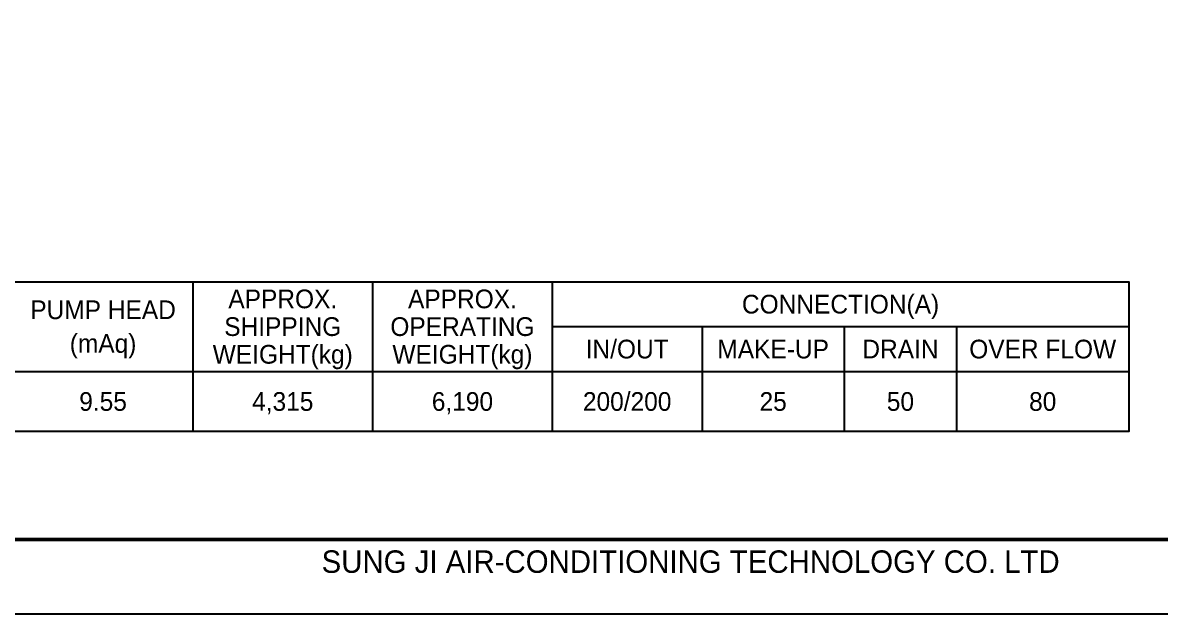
# Model space of a CAD drawing. Header units: millimetres. Extents: x 2911 to 32318, y 2586 to 23381.
# Drawn here: x 10582 to 21216, y 2586 to 8117 of the extents above; entities that cross this region are included whole.
import ezdxf
from ezdxf.enums import TextEntityAlignment as Align

# ---------------------------------------------------------------- set-up
doc = ezdxf.new("R2010")
doc.units = ezdxf.units.MM
for name, color, linetype in [('냉각탑_box', 1, 'Continuous'), ('냉각탑_form', 1, 'Continuous'), ('냉각탑_text', 3, 'Continuous')]:
    doc.layers.add(name, color=color, linetype=linetype)
doc.styles.add('돋움', font='Dotum.ttf')

# ---------------------------------------------------------------- blocks, each defined once
blk = doc.blocks.new('냉각탑form')
at = {"layer": 'Defpoints'}
blk.add_lwpolyline([(0, 297.07), (420.1, 297.07), (420.1, 0), (0, 0)], close=True, dxfattribs=at)
at = {"layer": '냉각탑_form', "const_width": 0.5}
blk.add_lwpolyline([(10, 287.07), (10, 10), (410.1, 10), (410.1, 287.07)], close=True, dxfattribs=at)
at = {"layer": '냉각탑_form', "style": '돋움'}
blk.add_text('SUNG JI AIR-CONDITIONING TECHNOLOGY CO. LTD', height=3.0007, dxfattribs=at).set_placement((149.5, 5.53))

msp = doc.modelspace()

# ---------------------------------------------------------------- linework, layer by layer
at = {"layer": '냉각탑_box'}
for p, q in [((12172.4, 5695.5), (12172.4, 4295.5)), ((12172.4, 5695.5), (12172.4, 4295.5)), ((13852.4, 5695.5), (13852.4, 4295.5)), ((13852.4, 5695.5), (13852.4, 4295.5)), ((15532.4, 5695.5), (15532.4, 4295.5)), ((15532.4, 5695.5), (15532.4, 4295.5)), ((15532.4, 5275.5), (20922.4, 5275.5)), ((15532.4, 5275.5), (20922.4, 5275.5)), ((16932.4, 5275.5), (16932.4, 4295.5)), ((16932.4, 5275.5), (16932.4, 4295.5)), ((18262.4, 5275.5), (18262.4, 4295.5)), ((18262.4, 5275.5), (18262.4, 4295.5)), ((19312.4, 5275.5), (19312.4, 4295.5)), ((19312.4, 5275.5), (19312.4, 4295.5)), ((5872.4, 4855.5), (20922.4, 4855.5)), ((5872.4, 4855.5), (20922.4, 4855.5))]:
    msp.add_line(p, q, dxfattribs=at)
msp.add_lwpolyline([(5872.4, 5695.5), (20922.4, 5695.5), (20922.4, 4295.5), (5872.4, 4295.5)], close=True, dxfattribs=at)
msp.add_lwpolyline([(5872.4, 5695.5), (20922.4, 5695.5), (20922.4, 4295.5), (5872.4, 4295.5)], close=True, dxfattribs=at)

# ---------------------------------------------------------------- block references
at = {"layer": '냉각탑_form', "xscale": 70.00000000000001, "yscale": 70.00000000000001, "zscale": 70.00000000000001}
msp.add_blockref('냉각탑form', (2910.7, 2586.1), dxfattribs=at)

# ---------------------------------------------------------------- texts
at = {"layer": '냉각탑_text', "style": '돋움'}
for s, p in [('APPROX.', (13012.4, 5534.5)), ('APPROX.', (13012.4, 5534.5)), ('APPROX.', (14692.4, 5534.5)), ('APPROX.', (14692.4, 5534.5)), ('CONNECTION(A)', (18227.4, 5485.5)), ('CONNECTION(A)', (18227.4, 5485.5)), ('PUMP HEAD', (11332.4, 5433)), ('PUMP HEAD', (11332.4, 5433)), ('SHIPPING', (13012.4, 5275.5)), ('SHIPPING', (13012.4, 5275.5)), ('OPERATING', (14692.4, 5275.5)), ('OPERATING', (14692.4, 5275.5)), ('(mAq)', (11332.4, 5118)), ('(mAq)', (11332.4, 5118)), ('WEIGHT(kg)', (13012.4, 5016.5)), ('WEIGHT(kg)', (13012.4, 5016.5)), ('WEIGHT(kg)', (14692.4, 5016.5)), ('WEIGHT(kg)', (14692.4, 5016.5)), ('IN/OUT', (16232.4, 5065.5)), ('IN/OUT', (16232.4, 5065.5)), ('MAKE-UP', (17597.4, 5065.5)), ('MAKE-UP', (17597.4, 5065.5)), ('DRAIN', (18787.4, 5065.5)), ('DRAIN', (18787.4, 5065.5)), ('OVER FLOW', (20117.4, 5065.5)), ('OVER FLOW', (20117.4, 5065.5)), ('9.55', (11332.4, 4575.5)), ('4,315', (13012.4, 4575.5)), ('6,190', (14692.4, 4575.5)), ('200/200', (16232.4, 4575.5)), ('25', (17597.4, 4575.5)), ('50', (18787.4, 4575.5)), ('80', (20117.4, 4575.5))]:
    msp.add_text(s, height=175, dxfattribs=at).set_placement(p, align=Align.MIDDLE_CENTER)

doc.saveas('drawing.dxf')
